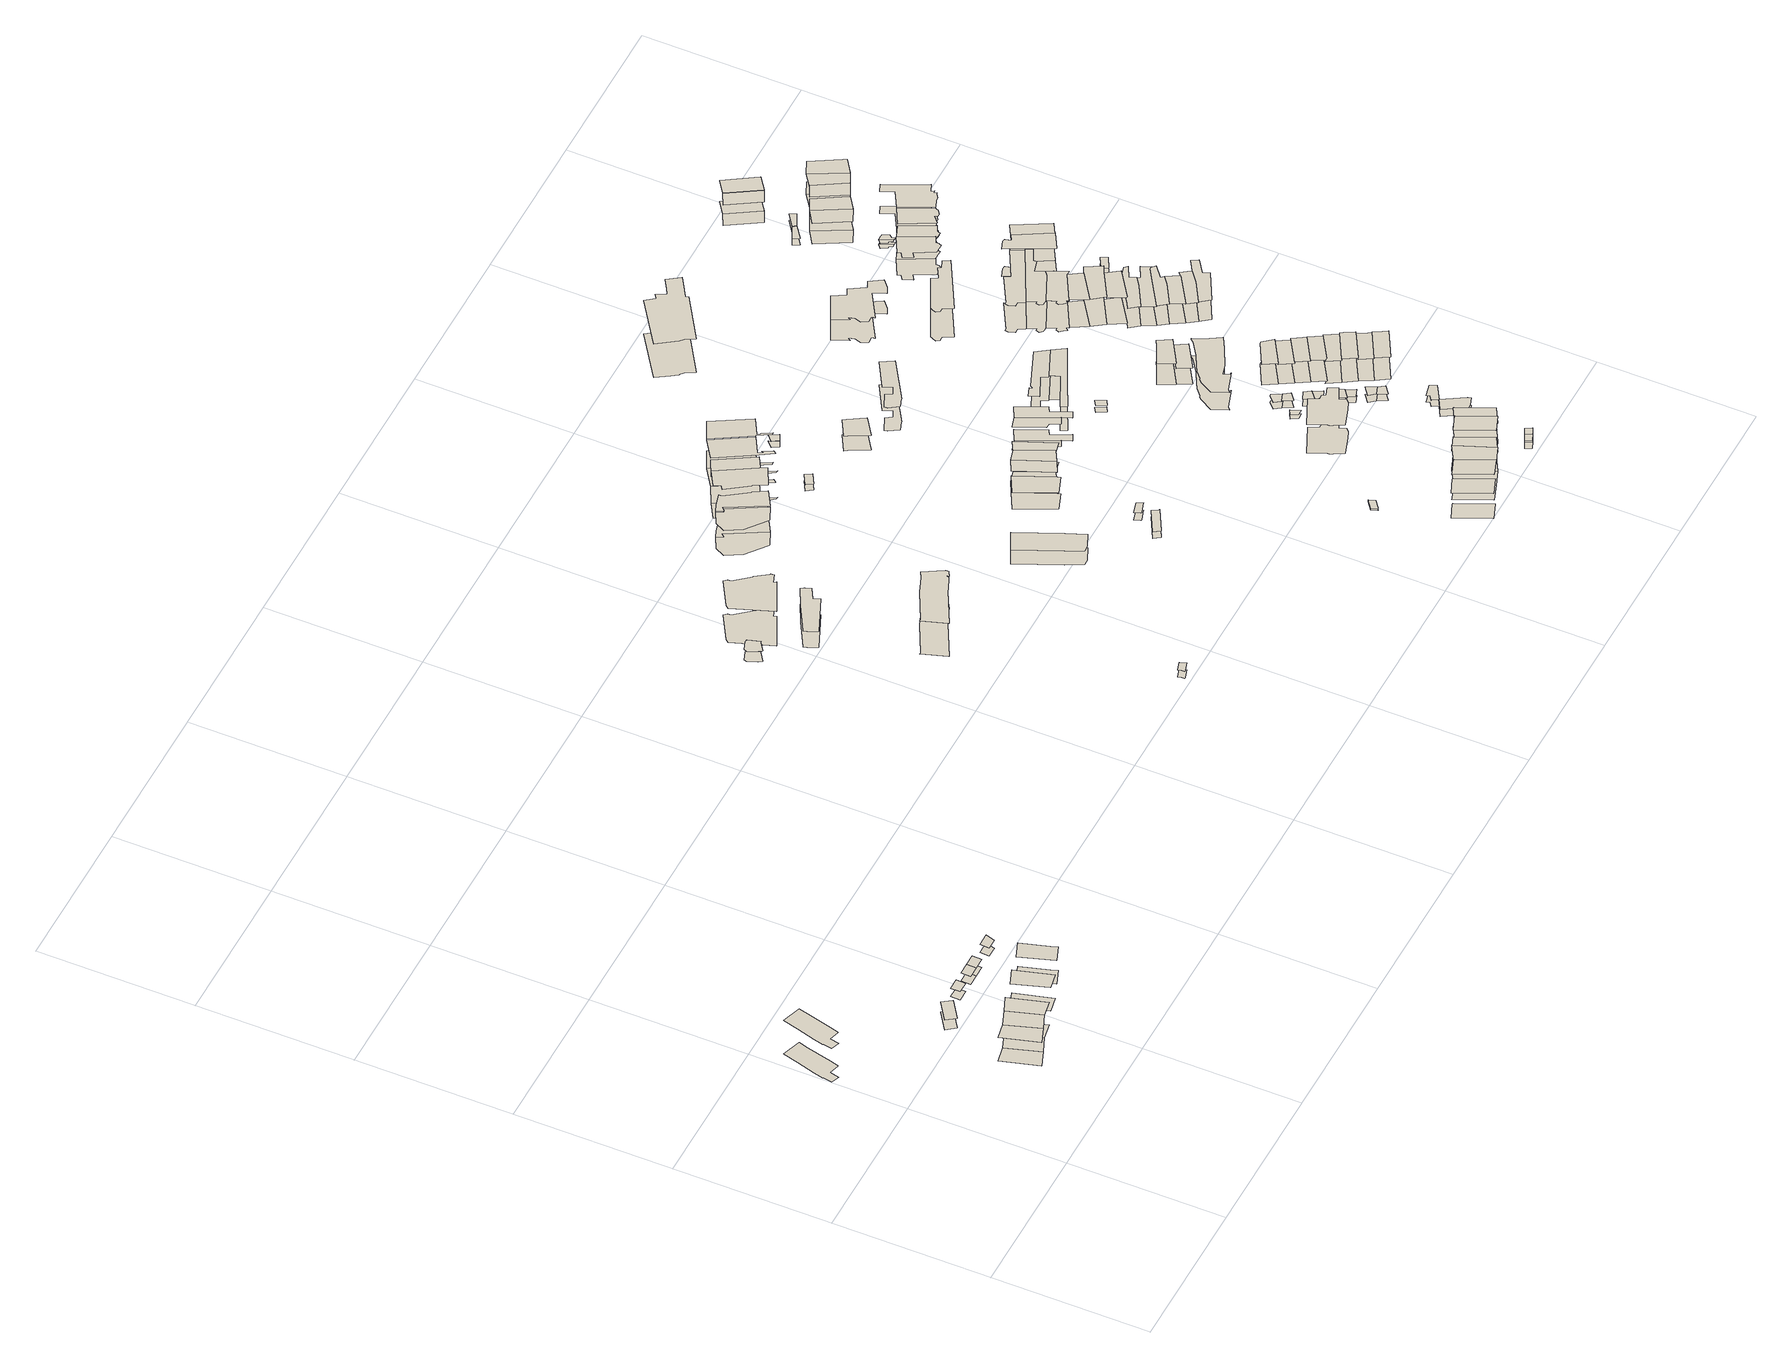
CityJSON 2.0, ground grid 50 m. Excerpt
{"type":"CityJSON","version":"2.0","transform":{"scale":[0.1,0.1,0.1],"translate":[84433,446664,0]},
"CityObjects":{
"building1":{"type":"Building","attributes":{"yearOfConstruction":"1914-01-01Z","measuredHeight":13.73,"storeysAboveGround":4},"geometry":[{"type":"MultiSurface","lod":"1.2","boundaries":[[[0,1,2,3,4,5,6,7,8,9,10,11]],[[12,13,14,15,16,17,18,19,20,21,22,23]]]}]},
"building2":{"type":"Building","attributes":{"yearOfConstruction":"1994-01-01Z","measuredHeight":9.52,"storeysAboveGround":3},"geometry":[{"type":"MultiSurface","lod":"1.2","boundaries":[[[24,25,26,27]],[[28,29,30,31]]]}]},
"building3":{"type":"Building","attributes":{"yearOfConstruction":"1994-01-01Z","measuredHeight":9.53,"storeysAboveGround":3},"geometry":[{"type":"MultiSurface","lod":"1.2","boundaries":[[[25,32,33,26]],[[29,34,35,30]]]}]},
"building4":{"type":"Building","attributes":{"yearOfConstruction":"1994-01-01Z","measuredHeight":9.26,"storeysAboveGround":3},"geometry":[{"type":"MultiSurface","lod":"1.2","boundaries":[[[32,36,37,33]],[[38,39,40,41]]]}]},
"building5":{"type":"Building","attributes":{"yearOfConstruction":"1990-01-01Z","measuredHeight":4.03,"storeysAboveGround":1},"geometry":[{"type":"MultiSurface","lod":"1.2","boundaries":[[[42,43,44,45]],[[46,47,48,49]]]}]},
"building6":{"type":"Building","attributes":{"yearOfConstruction":"1994-01-01Z","measuredHeight":9.54,"storeysAboveGround":3},"geometry":[{"type":"MultiSurface","lod":"1.2","boundaries":[[[50,51,52,53]],[[54,55,56,57]]]}]},
"building7":{"type":"Building","attributes":{"yearOfConstruction":"1994-01-01Z","measuredHeight":3.27,"storeysAboveGround":1},"geometry":[{"type":"MultiSurface","lod":"1.2","boundaries":[[[58,59,60,61]],[[62,63,64,65]]]}]},
"building8":{"type":"Building","attributes":{"yearOfConstruction":"1994-01-01Z","measuredHeight":3.31,"storeysAboveGround":1},"geometry":[{"type":"MultiSurface","lod":"1.2","boundaries":[[[66,67,68,69]],[[70,71,72,73]]]}]},
"building9":{"type":"Building","attributes":{"yearOfConstruction":"1994-01-01Z","measuredHeight":3.31,"storeysAboveGround":1},"geometry":[{"type":"MultiSurface","lod":"1.2","boundaries":[[[74,75,67,66]],[[76,77,71,70]]]}]},
"building10":{"type":"Building","attributes":{"yearOfConstruction":"1994-01-01Z","measuredHeight":9.61,"storeysAboveGround":3},"geometry":[{"type":"MultiSurface","lod":"1.2","boundaries":[[[78,79,80,81,82]],[[83,84,85,86,87]]]}]},
"building11":{"type":"Building","attributes":{"yearOfConstruction":"1994-01-01Z","measuredHeight":3.3,"storeysAboveGround":1},"geometry":[{"type":"MultiSurface","lod":"1.2","boundaries":[[[88,89,90,91,92,93]],[[94,95,96,97,98,99]]]}]},
"building12":{"type":"Building","attributes":{"yearOfConstruction":"1975-01-01Z","measuredHeight":4.25,"storeysAboveGround":1},"geometry":[{"type":"MultiSurface","lod":"1.2","boundaries":[[[100,101,102,103,104,105,106,107]],[[108,109,110,111,112,113,114,115]]]}]},
"building13":{"type":"Building","attributes":{"yearOfConstruction":"1850-01-01Z","measuredHeight":13.92,"storeysAboveGround":4},"geometry":[{"type":"MultiSurface","lod":"1.2","boundaries":[[[116,117,118,119,120,121,122,123,124,125,126,127,128,129]],[[130,131,132,133,134,135,136,137,138,139,140,141,142,143]]]}]},
"building14":{"type":"Building","attributes":{"yearOfConstruction":"1981-01-01Z","measuredHeight":2.9,"storeysAboveGround":0},"geometry":[{"type":"MultiSurface","lod":"1.2","boundaries":[[[144,145,146,147,148,149,150]],[[151,152,153,154,155,156,157]]]}]},
"building15":{"type":"Building","attributes":{"yearOfConstruction":"1905-01-01Z","measuredHeight":6.58,"storeysAboveGround":2},"geometry":[{"type":"MultiSurface","lod":"1.2","boundaries":[[[158,159,160,161,162,163,164,165,166,167,168]],[[169,170,171,172,173,174,175,176,177,178,179]]]}]},
"building16":{"type":"Building","attributes":{"yearOfConstruction":"1899-01-01Z","measuredHeight":13.48,"storeysAboveGround":4},"geometry":[{"type":"MultiSurface","lod":"1.2","boundaries":[[[180,181,182,183,184,185,186,187,188,189,190,191,192,193]],[[194,195,196,197,198,199,200,201,202,203,204,205,206,207]]]}]},
"building17":{"type":"Building","attributes":{"yearOfConstruction":"1900-01-01Z","measuredHeight":10.21,"storeysAboveGround":3},"geometry":[{"type":"MultiSurface","lod":"1.2","boundaries":[[[208,209,210,211,212,213,214,215,216]],[[217,218,219,220,221,222,223,224,225]]]}]},
"building18":{"type":"Building","attributes":{"yearOfConstruction":"1900-01-01Z","measuredHeight":10.74,"storeysAboveGround":3},"geometry":[{"type":"MultiSurface","lod":"1.2","boundaries":[[[226,227,216,215,214,213,228,229,230,231]],[[232,233,234,235,236,237,238,239,240,241]]]}]},
"building19":{"type":"Building","attributes":{"yearOfConstruction":"1922-01-01Z","measuredHeight":5.55,"storeysAboveGround":1},"geometry":[{"type":"MultiSurface","lod":"1.2","boundaries":[[[242,243,244,245,246,247,248]],[[249,250,251,252,253,254,255]]]}]},
"building20":{"type":"Building","attributes":{"yearOfConstruction":"1904-01-01Z","measuredHeight":13.21,"storeysAboveGround":4},"geometry":[{"type":"MultiSurface","lod":"1.2","boundaries":[[[256,257,231,230,229,228,258,259,260,261]],[[262,263,264,265,266,267,268,269,270,271]]]}]},
"building21":{"type":"Building","attributes":{"yearOfConstruction":"1904-01-01Z","measuredHeight":10.88,"storeysAboveGround":3},"geometry":[{"type":"MultiSurface","lod":"1.2","boundaries":[[[260,259,258,272,273,274,275,276,277,278,279,261]],[[280,281,282,283,284,285,286,287,288,289,290,291]]]}]},
"building22":{"type":"Building","attributes":{"yearOfConstruction":"1981-01-01Z","measuredHeight":2.74,"storeysAboveGround":0},"geometry":[{"type":"MultiSurface","lod":"1.2","boundaries":[[[292,293,294,295,296]],[[297,298,299,300,301]]]}]},
"building23":{"type":"Building","attributes":{"yearOfConstruction":"1904-01-01Z","measuredHeight":11.66,"storeysAboveGround":3},"geometry":[{"type":"MultiSurface","lod":"1.2","boundaries":[[[302,303,279,278,304,305,306,307,308,309]],[[310,311,312,313,314,315,316,317,318,319]]]}]},
"building24":{"type":"Building","attributes":{"yearOfConstruction":"1993-01-01Z","measuredHeight":2.49,"storeysAboveGround":0},"geometry":[{"type":"MultiSurface","lod":"1.2","boundaries":[[[320,321,322,323,324]],[[325,326,327,328,329]]]}]},
"building25":{"type":"Building","attributes":{"yearOfConstruction":"2006-01-01Z","measuredHeight":2.96,"storeysAboveGround":0},"geometry":[{"type":"MultiSurface","lod":"1.2","boundaries":[[[330,331,332,333,334,335,336,337]],[[338,339,340,341,342,343,344,345]]]}]},
"building26":{"type":"Building","attributes":{"yearOfConstruction":"1922-01-01Z","measuredHeight":6.73,"storeysAboveGround":2},"geometry":[{"type":"MultiSurface","lod":"1.2","boundaries":[[[346,347,348,349,350,351,352]],[[353,354,355,356,357,358,359]]]}]},
"building27":{"type":"Building","attributes":{"yearOfConstruction":"1904-01-01Z","measuredHeight":12.1,"storeysAboveGround":4},"geometry":[{"type":"MultiSurface","lod":"1.2","boundaries":[[[360,361,362,303,302,363,364,365,366,367,368]],[[369,370,371,372,373,374,375,376,377,378,379]]]}]},
"building28":{"type":"Building","attributes":{"yearOfConstruction":"1906-01-01Z","measuredHeight":8.7,"storeysAboveGround":2},"geometry":[{"type":"MultiSurface","lod":"1.2","boundaries":[[[349,380,381,350]],[[382,383,384,385]]]}]},
"building29":{"type":"Building","attributes":{"yearOfConstruction":"1906-01-01Z","measuredHeight":8.68,"storeysAboveGround":2},"geometry":[{"type":"MultiSurface","lod":"1.2","boundaries":[[[380,386,387,381]],[[383,388,389,384]]]}]},
"building30":{"type":"Building","attributes":{"yearOfConstruction":"1999-01-01Z","measuredHeight":2.57,"storeysAboveGround":0},"geometry":[{"type":"MultiSurface","lod":"1.2","boundaries":[[[390,391,392,393,394]],[[395,396,397,398,399]]]}]},
"building31":{"type":"Building","attributes":{"yearOfConstruction":"1981-01-01Z","measuredHeight":0.694,"storeysAboveGround":0},"geometry":[{"type":"MultiSurface","lod":"1.2","boundaries":[[[400,401,402,403]],[[404,405,406,407]]]}]},
"building32":{"type":"Building","attributes":{"yearOfConstruction":"1906-01-01Z","measuredHeight":7.94,"storeysAboveGround":2},"geometry":[{"type":"MultiSurface","lod":"1.2","boundaries":[[[386,408,409,387]],[[410,411,412,413]]]}]},
"building33":{"type":"Building","attributes":{"yearOfConstruction":"2000-01-01Z","measuredHeight":10.31,"storeysAboveGround":3},"geometry":[{"type":"MultiSurface","lod":"1.2","boundaries":[[[414,415,416,417,418,419,420]],[[421,422,423,424,425,426,427]]]}]},
"building34":{"type":"Building","attributes":{"yearOfConstruction":"1926-01-01Z","measuredHeight":5.97,"storeysAboveGround":1},"geometry":[{"type":"MultiSurface","lod":"1.2","boundaries":[[[428,429,430,431,432,433,434,435]],[[436,437,438,439,440,441,442,443]]]}]},
"building35":{"type":"Building","attributes":{"yearOfConstruction":"1906-01-01Z","measuredHeight":9.32,"storeysAboveGround":3},"geometry":[{"type":"MultiSurface","lod":"1.2","boundaries":[[[444,445,446,447,448,449,450]],[[451,452,453,454,455,456,457]]]}]},
"building36":{"type":"Building","attributes":{"yearOfConstruction":"2000-01-01Z","measuredHeight":10.39,"storeysAboveGround":3},"geometry":[{"type":"MultiSurface","lod":"1.2","boundaries":[[[458,459,460,461,462,463]],[[464,465,466,467,468,469]]]}]},
"building37":{"type":"Building","attributes":{"yearOfConstruction":"1906-01-01Z","measuredHeight":9.29,"storeysAboveGround":3},"geometry":[{"type":"MultiSurface","lod":"1.2","boundaries":[[[448,447,470,471,472,473,474,475,476,449]],[[455,454,477,478,479,480,481,482,483,456]]]}]},
"building38":{"type":"Building","attributes":{"yearOfConstruction":"2000-01-01Z","measuredHeight":9.85,"storeysAboveGround":3},"geometry":[{"type":"MultiSurface","lod":"1.2","boundaries":[[[459,484,485,460]],[[486,487,488,489]]]}]},
"building39":{"type":"Building","attributes":{"yearOfConstruction":"1871-01-01Z","measuredHeight":9.48,"storeysAboveGround":3},"geometry":[{"type":"MultiSurface","lod":"1.2","boundaries":[[[490,491,492,493,494,495,496,497,498,499,500]],[[501,502,503,504,505,506,507,508,509,510,511]]]}]},
"building40":{"type":"Building","attributes":{"yearOfConstruction":"2000-01-01Z","measuredHeight":7.57,"storeysAboveGround":2},"geometry":[{"type":"MultiSurface","lod":"1.2","boundaries":[[[484,512,513,485]],[[514,515,516,517]]]}]},
"building41":{"type":"Building","attributes":{"yearOfConstruction":"1981-01-01Z","measuredHeight":11.7,"storeysAboveGround":3},"geometry":[{"type":"MultiSurface","lod":"1.2","boundaries":[[[518,519,520,521,522,523,524,525,526,527,528,529,530,531,532,533,534]],[[535,536,537,538,539,540,541,542,543,544,545,546,547,548,549,550,551]]]}]},
"building42":{"type":"Building","attributes":{"yearOfConstruction":"1981-01-01Z","measuredHeight":2.82,"storeysAboveGround":0},"geometry":[{"type":"MultiSurface","lod":"1.2","boundaries":[[[552,553,554,555]],[[556,557,558,559]]]}]},
"building43":{"type":"Building","attributes":{"yearOfConstruction":"2000-01-01Z","measuredHeight":10.36,"storeysAboveGround":3},"geometry":[{"type":"MultiSurface","lod":"1.2","boundaries":[[[512,560,561,513]],[[562,563,564,565]]]}]},
"building44":{"type":"Building","attributes":{"yearOfConstruction":"1908-01-01Z","measuredHeight":9.7,"storeysAboveGround":3},"geometry":[{"type":"MultiSurface","lod":"1.2","boundaries":[[[566,567,568,569,570,571,572]],[[573,574,575,576,577,578,579]]]}]},
"building45":{"type":"Building","attributes":{"yearOfConstruction":"1908-01-01Z","measuredHeight":9.68,"storeysAboveGround":3},"geometry":[{"type":"MultiSurface","lod":"1.2","boundaries":[[[580,581,582,566,583,584,585,586,587,588,589,588]],[[590,591,592,573,593,594,595,596,597,598,599,598]]]}]},
"building46":{"type":"Building","attributes":{"yearOfConstruction":"2000-01-01Z","measuredHeight":3.19,"storeysAboveGround":1},"geometry":[{"type":"MultiSurface","lod":"1.2","boundaries":[[[600,601,602,603]],[[604,605,606,607]]]}]},
"building47":{"type":"Building","attributes":{"yearOfConstruction":"1981-01-01Z","measuredHeight":1.57,"storeysAboveGround":0},"geometry":[{"type":"MultiSurface","lod":"1.2","boundaries":[[[608,609,610,611]],[[612,613,614,615]]]}]},
"building48":{"type":"Building","attributes":{"yearOfConstruction":"1870-01-01Z","measuredHeight":13.77,"storeysAboveGround":4},"geometry":[{"type":"MultiSurface","lod":"1.2","boundaries":[[[616,617,618,619,620,621,622,623,624,625,626,627,628,629,630,631]],[[632,633,634,635,636,637,638,639,640,641,642,643,644,645,646,647]]]}]},
"building49":{"type":"Building","attributes":{"yearOfConstruction":"2000-01-01Z","measuredHeight":7.53,"storeysAboveGround":2},"geometry":[{"type":"MultiSurface","lod":"1.2","boundaries":[[[648,649,650,651,561,560]],[[652,653,654,655,656,657]]]}]},
"building50":{"type":"Building","attributes":{"yearOfConstruction":"2000-01-01Z","measuredHeight":3.2,"storeysAboveGround":1},"geometry":[{"type":"MultiSurface","lod":"1.2","boundaries":[[[658,659,602,601]],[[660,661,606,605]]]}]},
"building51":{"type":"Building","attributes":{"yearOfConstruction":"1981-01-01Z","measuredHeight":2.88,"storeysAboveGround":0},"geometry":[{"type":"MultiSurface","lod":"1.2","boundaries":[[[662,663,664,665,666]],[[667,668,669,670,671]]]}]},
"building52":{"type":"Building","attributes":{"yearOfConstruction":"1981-01-01Z","measuredHeight":2.67,"storeysAboveGround":0},"geometry":[{"type":"MultiSurface","lod":"1.2","boundaries":[[[672,673,674,675,676]],[[677,678,679,680,681]]]}]},
"building53":{"type":"Building","attributes":{"yearOfConstruction":"1981-01-01Z","measuredHeight":2.83,"storeysAboveGround":0},"geometry":[{"type":"MultiSurface","lod":"1.2","boundaries":[[[682,683,672,676]],[[684,685,686,687]]]}]},
"building54":{"type":"Building","attributes":{"yearOfConstruction":"1981-01-01Z","measuredHeight":2.94,"storeysAboveGround":0},"geometry":[{"type":"MultiSurface","lod":"1.2","boundaries":[[[688,689,690,691]],[[692,693,694,695]]]}]},
"building55":{"type":"Building","attributes":{"yearOfConstruction":"1981-01-01Z","measuredHeight":2.72,"storeysAboveGround":0},"geometry":[{"type":"MultiSurface","lod":"1.2","boundaries":[[[691,696,697,688]],[[698,699,700,701]]]}]},
"building56":{"type":"Building","attributes":{"yearOfConstruction":"1981-01-01Z","measuredHeight":2.71,"storeysAboveGround":0},"geometry":[{"type":"MultiSurface","lod":"1.2","boundaries":[[[702,703,704,705]],[[706,707,708,709]]]}]},
"building57":{"type":"Building","attributes":{"yearOfConstruction":"1981-01-01Z","measuredHeight":2.51,"storeysAboveGround":0},"geometry":[{"type":"MultiSurface","lod":"1.2","boundaries":[[[702,710,711,712,713,703]],[[714,715,716,717,718,719]]]}]},
"building58":{"type":"Building","attributes":{"yearOfConstruction":"1999-01-01Z","measuredHeight":2.89,"storeysAboveGround":0},"geometry":[{"type":"MultiSurface","lod":"1.2","boundaries":[[[720,721,722,723,724,725]],[[726,727,728,729,730,731]]]}]},
"building59":{"type":"Building","attributes":{"yearOfConstruction":"1938-01-01Z","measuredHeight":6.97,"storeysAboveGround":2},"geometry":[{"type":"MultiSurface","lod":"1.2","boundaries":[[[732,733,734,735,736,737,738,739,740,741,742,743,744,745,746,747,748,749,750,751,752,753]],[[754,755,756,757,758,759,760,761,762,763,764,765,766,767,768,769,770,771,772,773,774,775]]]}]},
"building60":{"type":"Building","attributes":{"yearOfConstruction":"1981-01-01Z","measuredHeight":2.87,"storeysAboveGround":0},"geometry":[{"type":"MultiSurface","lod":"1.2","boundaries":[[[776,777,778,779]],[[780,781,782,783]]]}]},
"building61":{"type":"Building","attributes":{"yearOfConstruction":"1981-01-01Z","measuredHeight":8.67,"storeysAboveGround":2},"geometry":[{"type":"MultiSurface","lod":"1.2","boundaries":[[[784,785,786,787,788]],[[789,790,791,792,793]]]}]},
"building62":{"type":"Building","attributes":{"yearOfConstruction":"1981-01-01Z","measuredHeight":2.78,"storeysAboveGround":0},"geometry":[{"type":"MultiSurface","lod":"1.2","boundaries":[[[776,794,795,777]],[[796,797,798,799]]]}]},
"building63":{"type":"Building","attributes":{"yearOfConstruction":"1981-01-01Z","measuredHeight":6.51,"storeysAboveGround":2},"geometry":[{"type":"MultiSurface","lod":"1.2","boundaries":[[[788,800,801,784]],[[802,803,804,805]]]}]},
"building64":{"type":"Building","attributes":{"yearOfConstruction":"1924-01-01Z","measuredHeight":2.64,"storeysAboveGround":0},"geometry":[{"type":"MultiSurface","lod":"1.2","boundaries":[[[806,807,808,809,810,725,811,812,813]],[[814,815,816,817,818,819,820,821,822]]]}]},
"building65":{"type":"Building","attributes":{"yearOfConstruction":"1981-01-01Z","measuredHeight":8.36,"storeysAboveGround":2},"geometry":[{"type":"MultiSurface","lod":"1.2","boundaries":[[[823,824,825,826,827,828]],[[829,830,831,832,833,834]]]}]},
"building66":{"type":"Building","attributes":{"yearOfConstruction":"1981-01-01Z","measuredHeight":7.92,"storeysAboveGround":2},"geometry":[{"type":"MultiSurface","lod":"1.2","boundaries":[[[835,824,823,836]],[[837,838,839,840]]]}]},
"building67":{"type":"Building","attributes":{"yearOfConstruction":"1981-01-01Z","measuredHeight":8.49,"storeysAboveGround":2},"geometry":[{"type":"MultiSurface","lod":"1.2","boundaries":[[[841,842,843,835,836]],[[844,845,846,847,848]]]}]},
"building68":{"type":"Building","attributes":{"yearOfConstruction":"1870-01-01Z","measuredHeight":8.36,"storeysAboveGround":2},"geometry":[{"type":"MultiSurface","lod":"1.2","boundaries":[[[849,850,851,852,853,854,855,856,857,858,859,860,861,862,863,864,865,866]],[[867,868,869,870,871,872,873,874,875,876,877,878,879,880,881,882,883,884]]]}]},
"building69":{"type":"Building","attributes":{"yearOfConstruction":"1981-01-01Z","measuredHeight":8.69,"storeysAboveGround":2},"geometry":[{"type":"MultiSurface","lod":"1.2","boundaries":[[[885,886,842,841,887]],[[888,889,890,891,892]]]}]},
"building70":{"type":"Building","attributes":{"yearOfConstruction":"1981-01-01Z","measuredHeight":9.05,"storeysAboveGround":3},"geometry":[{"type":"MultiSurface","lod":"1.2","boundaries":[[[893,894,886,885,887,895]],[[896,897,898,899,900,901]]]}]},
"building71":{"type":"Building","attributes":{"yearOfConstruction":"1981-01-01Z","measuredHeight":9.52,"storeysAboveGround":3},"geometry":[{"type":"MultiSurface","lod":"1.2","boundaries":[[[902,903,904,894,893]],[[905,906,907,908,909]]]}]},
"building72":{"type":"Building","attributes":{"yearOfConstruction":"1981-01-01Z","measuredHeight":8.77,"storeysAboveGround":2},"geometry":[{"type":"MultiSurface","lod":"1.2","boundaries":[[[910,911,903,902,912]],[[913,914,915,916,917]]]}]},
"building73":{"type":"Building","attributes":{"yearOfConstruction":"1981-01-01Z","measuredHeight":8.97,"storeysAboveGround":2},"geometry":[{"type":"MultiSurface","lod":"1.2","boundaries":[[[912,918,919,920,910]],[[921,922,923,924,925]]]}]},
"building74":{"type":"Building","attributes":{"yearOfConstruction":"1915-01-01Z","measuredHeight":11.67,"storeysAboveGround":3},"geometry":[{"type":"MultiSurface","lod":"1.2","boundaries":[[[926,927,928,929,930,931,932,933,934,935,936,937,938,939,940]],[[941,942,943,944,945,946,947,948,949,950,951,952,953,954,955]]]}]},
"building75":{"type":"Building","attributes":{"yearOfConstruction":"1915-01-01Z","measuredHeight":11.06,"storeysAboveGround":3},"geometry":[{"type":"MultiSurface","lod":"1.2","boundaries":[[[956,957,958,959,960,961,962,963,964,965,966,967,968]],[[969,970,971,972,973,974,975,976,977,978,979,980,981]]]}]},
"building76":{"type":"Building","attributes":{"yearOfConstruction":"2007-01-01Z","measuredHeight":11.17,"storeysAboveGround":3},"geometry":[{"type":"MultiSurface","lod":"1.2","boundaries":[[[982,983,960,959,984,985]],[[986,987,988,989,990,991]]]}]},
"building77":{"type":"Building","attributes":{"yearOfConstruction":"1912-01-01Z","measuredHeight":10.8,"storeysAboveGround":3},"geometry":[{"type":"MultiSurface","lod":"1.2","boundaries":[[[992,993,994,995,996,997,998,999,1000,1001,1002,1003,1004,1005]],[[1006,1007,1008,1009,1010,1011,1012,1013,1014,1015,1016,1017,1018,1019]]]}]},
"building78":{"type":"Building","attributes":{"yearOfConstruction":"1915-01-01Z","measuredHeight":11.11,"storeysAboveGround":3},"geometry":[{"type":"MultiSurface","lod":"1.2","boundaries":[[[1020,1021,1022,1005,1004,1023,1024,1025,1026,1027,1028,1029,965,964,963,1030]],[[1031,1032,1033,1034,1035,1036,1037,1038,1039,1040,1041,1042,978,977,976,1043]]]}]},
"building79":{"type":"Building","attributes":{"yearOfConstruction":"2007-01-01Z","measuredHeight":11.19,"storeysAboveGround":3},"geometry":[{"type":"MultiSurface","lod":"1.2","boundaries":[[[1044,1045,1046,1047,983,982]],[[1048,1049,1050,1051,987,986]]]}]},
"building80":{"type":"Building","attributes":{"yearOfConstruction":"2007-01-01Z","measuredHeight":10.74,"storeysAboveGround":3},"geometry":[{"type":"MultiSurface","lod":"1.2","boundaries":[[[1052,1053,1054,1055,1045,1044]],[[1056,1057,1058,1059,1060,1061]]]}]},
"building81":{"type":"Building","attributes":{"yearOfConstruction":"1892-01-01Z","measuredHeight":7.98,"storeysAboveGround":2},"geometry":[{"type":"MultiSurface","lod":"1.2","boundaries":[[[1062,1063,1055,1054,1064,1065,1066,1067,1068]],[[1069,1070,1071,1072,1073,1074,1075,1076,1077]]]}]},
"building82":{"type":"Building","attributes":{"yearOfConstruction":"1892-01-01Z","measuredHeight":7.83,"storeysAboveGround":2},"geometry":[{"type":"MultiSurface","lod":"1.2","boundaries":[[[1078,1079,1080,1081,1082,1083,1084,1067,1066,1065]],[[1085,1086,1087,1088,1089,1090,1091,1092,1093,1094]]]}]},
"building83":{"type":"Building","attributes":{"yearOfConstruction":"1892-01-01Z","measuredHeight":8.01,"storeysAboveGround":2},"geometry":[{"type":"MultiSurface","lod":"1.2","boundaries":[[[1095,1096,1097,1098,1099,1100]],[[1101,1102,1103,1104,1105,1106]]]}]},
"building84":{"type":"Building","attributes":{"yearOfConstruction":"1892-01-01Z","measuredHeight":8,"storeysAboveGround":2},"geometry":[{"type":"MultiSurface","lod":"1.2","boundaries":[[[1100,1099,1098,1107,1108,1081,1080,1079,1078]],[[1106,1105,1104,1109,1110,1111,1112,1113,1114]]]}]},
"building85":{"type":"Building","attributes":{"yearOfConstruction":"1892-01-01Z","measuredHeight":7.67,"storeysAboveGround":2},"geometry":[{"type":"MultiSurface","lod":"1.2","boundaries":[[[1115,1096,1095,1116,1117,1118]],[[1119,1120,1121,1122,1123,1124]]]}]},
"building86":{"type":"Building","attributes":{"yearOfConstruction":"1892-01-01Z","measuredHeight":7.9,"storeysAboveGround":2},"geometry":[{"type":"MultiSurface","lod":"1.2","boundaries":[[[1125,1126,1127,1128,1129,1118,1130,1117,1116]],[[1131,1132,1133,1134,1135,1136,1137,1138,1139]]]}]},
"building87":{"type":"Building","attributes":{"yearOfConstruction":"1913-01-01Z","measuredHeight":9.11,"storeysAboveGround":3},"geometry":[{"type":"MultiSurface","lod":"1.2","boundaries":[[[1140,1141,1142,1143,1144,1145,1146,1147,1148,1149,1150,1151,1152,1153]],[[1154,1155,1156,1157,1158,1159,1160,1161,1162,1163,1164,1165,1166,1167]]]}]},
"building88":{"type":"Building","attributes":{"yearOfConstruction":"1916-01-01Z","measuredHeight":11.18,"storeysAboveGround":3},"geometry":[{"type":"MultiSurface","lod":"1.2","boundaries":[[[1168,1169,1170,1171,1172,1173,1174]],[[1175,1176,1177,1178,1179,1180,1181]]]}]},
"building89":{"type":"Building","attributes":{"yearOfConstruction":"1978-01-01Z","measuredHeight":2.61,"storeysAboveGround":0},"geometry":[{"type":"MultiSurface","lod":"1.2","boundaries":[[[1182,1183,1184,1185]],[[1186,1187,1188,1189]]]}]},
"building90":{"type":"Building","attributes":{"yearOfConstruction":"1913-01-01Z","measuredHeight":7.55,"storeysAboveGround":2},"geometry":[{"type":"MultiSurface","lod":"1.2","boundaries":[[[1149,1190,1191,1192,1193,1194,1195,1196,1197,1150]],[[1198,1199,1200,1201,1202,1203,1204,1205,1206,1207]]]}]},
"building91":{"type":"Building","attributes":{"yearOfConstruction":"1918-01-01Z","measuredHeight":1.99,"storeysAboveGround":0},"geometry":[{"type":"MultiSurface","lod":"1.2","boundaries":[[[1208,1209,1210,1211,1212,1213,1214]],[[1215,1216,1217,1218,1219,1220,1221]]]}]},
"building92":{"type":"Building","attributes":{"yearOfConstruction":"2006-01-01Z","measuredHeight":2.47,"storeysAboveGround":0},"geometry":[{"type":"MultiSurface","lod":"1.2","boundaries":[[[1222,1223,1224,1225,1226]],[[1227,1228,1229,1230,1231]]]}]},
"building93":{"type":"Building","attributes":{"yearOfConstruction":"1918-01-01Z","measuredHeight":1.89,"storeysAboveGround":0},"geometry":[{"type":"MultiSurface","lod":"1.2","boundaries":[[[1232,1233,1234,1235,1236,1237,1208,1214]],[[1238,1239,1240,1241,1242,1243,1244,1245]]]}]},
"building94":{"type":"Building","attributes":{"yearOfConstruction":"1978-01-01Z","measuredHeight":8.37,"storeysAboveGround":2},"geometry":[{"type":"MultiSurface","lod":"1.2","boundaries":[[[1246,1247,1248,1249]],[[1250,1251,1252,1253]]]}]},
"building95":{"type":"Building","attributes":{"yearOfConstruction":"1914-01-01Z","measuredHeight":8.87,"storeysAboveGround":2},"geometry":[{"type":"MultiSurface","lod":"1.2","boundaries":[[[1173,1254,1255,1174]],[[1256,1257,1258,1259]]]}]},
"building96":{"type":"Building","attributes":{"yearOfConstruction":"1978-01-01Z","measuredHeight":2.65,"storeysAboveGround":0},"geometry":[{"type":"MultiSurface","lod":"1.2","boundaries":[[[1183,1260,1261,1184]],[[1262,1263,1264,1265]]]}]},
"building97":{"type":"Building","attributes":{"yearOfConstruction":"1978-01-01Z","measuredHeight":8.38,"storeysAboveGround":2},"geometry":[{"type":"MultiSurface","lod":"1.2","boundaries":[[[1266,1267,1268,1269]],[[1270,1271,1272,1273]]]}]},
"building98":{"type":"Building","attributes":{"yearOfConstruction":"1913-01-01Z","measuredHeight":8.51,"storeysAboveGround":2},"geometry":[{"type":"MultiSurface","lod":"1.2","boundaries":[[[1196,1274,1275,1276,1277,1278,1279,1280,1281,1197]],[[1282,1283,1284,1285,1286,1287,1288,1289,1290,1291]]]}]},
"building99":{"type":"Building","attributes":{"yearOfConstruction":"1978-01-01Z","measuredHeight":8.32,"storeysAboveGround":2},"geometry":[{"type":"MultiSurface","lod":"1.2","boundaries":[[[1247,1292,1293,1248]],[[1294,1295,1296,1297]]]}]},
"building100":{"type":"Building","attributes":{"yearOfConstruction":"1978-01-01Z","measuredHeight":8.63,"storeysAboveGround":2},"geometry":[{"type":"MultiSurface","lod":"1.2","boundaries":[[[1267,1298,1299,1268]],[[1300,1301,1302,1303]]]}]},
"building101":{"type":"Building","attributes":{"yearOfConstruction":"1978-01-01Z","measuredHeight":8.97,"storeysAboveGround":2},"geometry":[{"type":"MultiSurface","lod":"1.2","boundaries":[[[1292,1304,1305,1293]],[[1306,1307,1308,1309]]]}]},
"building102":{"type":"Building","attributes":{"yearOfConstruction":"1913-01-01Z","measuredHeight":8.85,"storeysAboveGround":2},"geometry":[{"type":"MultiSurface","lod":"1.2","boundaries":[[[1281,1280,1310,1311,1312,1313,1314,1315,1316,1317,1318,1319,1320,1321,1322]],[[1323,1324,1325,1326,1327,1328,1329,1330,1331,1332,1333,1334,1335,1336,1337]]]}]},
"building103":{"type":"Building","attributes":{"yearOfConstruction":"1978-01-01Z","measuredHeight":8.33,"storeysAboveGround":2},"geometry":[{"type":"MultiSurface","lod":"1.2","boundaries":[[[1304,1338,1339,1305]],[[1340,1341,1342,1343]]]}]},
"building104":{"type":"Building","attributes":{"yearOfConstruction":"1978-01-01Z","measuredHeight":8.36,"storeysAboveGround":2},"geometry":[{"type":"MultiSurface","lod":"1.2","boundaries":[[[1344,1345,1346,1339,1338]],[[1347,1348,1349,1350,1351]]]}]}
},
"vertices":[
[4,740,0],[30,730,0],[36,760,0],[69,750,0],[77,780,0],[97,860,0],[106,890,0],[45,910,0],[33,860,0],[16,800,0],[8,770,0],[9,770,0],[4,740,137],[30,730,137],[36,760,137],[69,750,137],[77,780,137],[97,860,137],[106,890,137],[45,910,137],[33,860,137],[16,800,137],[8,770,137],[9,770,137],
[317,230,0],[369,250,0],[333,360,0],[282,350,0],[317,230,95],[369,250,95],[333,360,95],[282,350,95],
[420,270,0],[385,380,0],[420,270,95],[385,380,95],
[472,280,0],[436,400,0],[420,270,93],[472,280,93],[436,400,93],[385,380,93],
[349,510,0],[408,550,0],[387,580,0],[328,540,0],[349,510,40],[408,550,40],[387,580,40],[328,540,40],
[524,300,0],[575,310,0],[540,430,0],[488,410,0],[524,300,95],[575,310,95],[540,430,95],[488,410,95],
[490,550,0],[490,580,0],[454,580,0],[454,550,0],[490,550,33],[490,580,33],[454,580,33],[454,550,33],
[558,550,0],[559,580,0],[522,580,0],[521,550,0],[558,550,33],[559,580,33],[522,580,33],[521,550,33],
[595,550,0],[595,580,0],[595,550,33],[595,580,33],
[627,330,0],[678,350,0],[670,370,0],[643,460,0],[591,440,0],[627,330,96],[678,350,96],[670,370,96],[643,460,96],[591,440,96],
[678,550,0],[677,550,0],[679,550,0],[687,580,0],[647,580,0],[646,550,0],[678,550,33],[677,550,33],[679,550,33],[687,580,33],[647,580,33],[646,550,33],
[1412,1640,0],[1419,1630,0],[1448,1650,0],[1451,1650,0],[1438,1690,0],[1431,1690,0],[1402,1680,0],[1399,1670,0],[1412,1640,42],[1419,1630,42],[1448,1650,42],[1451,1650,42],[1438,1690,42],[1431,1690,42],[1402,1680,42],[1399,1670,42],
[1617,1700,0],[1588,1740,0],[1587,1740,0],[1546,1790,0],[1545,1790,0],[1545,1800,0],[1536,1810,0],[1452,1760,0],[1445,1750,0],[1492,1620,0],[1597,1670,0],[1592,1680,0],[1620,1690,0],[1619,1700,0],[1617,1700,139],[1588,1740,139],[1587,1740,139],[1546,1790,139],[1545,1790,139],[1545,1800,139],[1536,1810,139],[1452,1760,139],[1445,1750,139],[1492,1620,139],[1597,1670,139],[1592,1680,139],[1620,1690,139],[1619,1700,139],
[1872,530,0],[1873,520,0],[1875,520,0],[1876,520,0],[1905,530,0],[1898,550,0],[1869,540,0],[1872,530,29],[1873,520,29],[1875,520,29],[1876,520,29],[1905,530,29],[1898,550,29],[1869,540,29],
[1537,1510,0],[1655,1560,0],[1645,1580,0],[1681,1600,0],[1673,1620,0],[1674,1620,0],[1672,1620,0],[1667,1630,0],[1607,1600,0],[1519,1550,0],[1522,1540,0],[1537,1510,66],[1655,1560,66],[1645,1580,66],[1681,1600,66],[1673,1620,66],[1674,1620,66],[1672,1620,66],[1667,1630,66],[1607,1600,66],[1519,1550,66],[1522,1540,66],
[1663,1160,0],[1780,1220,0],[1781,1220,0],[1827,1240,0],[1831,1250,0],[1831,1240,0],[1849,1250,0],[1848,1260,0],[1812,1320,0],[1792,1310,0],[1740,1290,0],[1641,1240,0],[1638,1240,0],[1637,1240,0],[1663,1160,135],[1780,1220,135],[1781,1220,135],[1827,1240,135],[1831,1250,135],[1831,1240,135],[1849,1250,135],[1848,1260,135],[1812,1320,135],[1792,1310,135],[1740,1290,135],[1641,1240,135],[1638,1240,135],[1637,1240,135],
[1765,1940,0],[1749,1910,0],[1776,1860,0],[1840,1810,0],[1842,1810,0],[1889,1830,0],[1824,1950,0],[1815,1940,0],[1803,1960,0],[1765,1940,102],[1749,1910,102],[1776,1860,102],[1840,1810,102],[1842,1810,102],[1889,1830,102],[1824,1950,102],[1815,1940,102],[1803,1960,102],
[1864,1980,0],[1827,1970,0],[1940,1860,0],[1917,1900,0],[1915,1900,0],[1866,1970,0],[1864,1980,107],[1827,1970,107],[1803,1960,107],[1815,1940,107],[1824,1950,107],[1889,1830,107],[1940,1860,107],[1917,1900,107],[1915,1900,107],[1866,1970,107],
[2132,1190,0],[2069,1160,0],[2131,1020,0],[2156,970,0],[2175,970,0],[2219,990,0],[2193,1050,0],[2132,1190,56],[2069,1160,56],[2131,1020,56],[2156,970,56],[2175,970,56],[2219,990,56],[2193,1050,56],
[1870,2000,0],[1880,1980,0],[1998,1890,0],[1990,1910,0],[1989,1910,0],[1919,2030,0],[1870,2000,132],[1880,1980,132],[1866,1970,132],[1915,1900,132],[1917,1900,132],[1940,1860,132],[1998,1890,132],[1990,1910,132],[1989,1910,132],[1919,2030,132],
[1999,1890,0],[2014,1870,0],[2021,1870,0],[2004,1900,0],[2002,1900,0],[1995,1910,0],[2048,1940,0],[1978,2060,0],[1989,1910,109],[1990,1910,109],[1998,1890,109],[1999,1890,109],[2014,1870,109],[2021,1870,109],[2004,1900,109],[2002,1900,109],[1995,1910,109],[2048,1940,109],[1978,2060,109],[1919,2030,109],
[2346,820,0],[2420,860,0],[2418,860,0],[2407,880,0],[2332,840,0],[2346,820,27],[2420,860,27],[2418,860,27],[2407,880,27],[2332,840,27],
[2108,1980,0],[2038,2100,0],[2049,1940,0],[2073,1900,0],[2080,1910,0],[2063,1940,0],[2062,1930,0],[2055,1950,0],[2108,1980,117],[2038,2100,117],[1978,2060,117],[2048,1940,117],[2049,1940,117],[2073,1900,117],[2080,1910,117],[2063,1940,117],[2062,1930,117],[2055,1950,117],
[2079,1810,0],[2091,1790,0],[2126,1810,0],[2113,1830,0],[2078,1810,0],[2079,1810,25],[2091,1790,25],[2126,1810,25],[2113,1830,25],[2078,1810,25],
[2383,900,0],[2385,900,0],[2386,900,0],[2419,910,0],[2421,910,0],[2413,930,0],[2412,930,0],[2375,920,0],[2383,900,30],[2385,900,30],[2386,900,30],[2419,910,30],[2421,910,30],[2413,930,30],[2412,930,30],[2375,920,30],
[2322,1130,0],[2379,1150,0],[2375,1160,0],[2376,1160,0],[2324,1280,0],[2323,1280,0],[2266,1250,0],[2322,1130,67],[2379,1150,67],[2375,1160,67],[2376,1160,67],[2324,1280,67],[2323,1280,67],[2266,1250,67],
[2168,2010,0],[2100,2130,0],[2099,2130,0],[2109,1980,0],[2133,1940,0],[2141,1940,0],[2124,1970,0],[2122,1970,0],[2115,1980,0],[2168,2010,121],[2100,2130,121],[2099,2130,121],[2038,2100,121],[2108,1980,121],[2109,1980,121],[2133,1940,121],[2141,1940,121],[2124,1970,121],[2122,1970,121],[2115,1980,121],
[2413,1180,0],[2362,1300,0],[2376,1160,87],[2413,1180,87],[2362,1300,87],[2324,1280,87],
[2451,1200,0],[2399,1310,0],[2451,1200,87],[2399,1310,87],
[2204,1950,0],[2225,1960,0],[2223,1960,0],[2211,1990,0],[2191,1970,0],[2204,1950,26],[2225,1960,26],[2223,1960,26],[2211,1990,26],[2191,1970,26],
[2707,310,0],[2734,330,0],[2726,350,0],[2699,330,0],[2707,310,7],[2734,330,7],[2726,350,7],[2699,330,7],
[2489,1210,0],[2437,1330,0],[2451,1200,79],[2489,1210,79],[2437,1330,79],[2399,1310,79],
[2870,20,0],[2872,20,0],[2822,130,0],[2820,130,0],[2818,130,0],[2768,110,0],[2818,0,0],[2870,20,103],[2872,20,103],[2822,130,103],[2820,130,103],[2818,130,103],[2768,110,103],[2818,0,103],
[2268,1780,0],[2274,1770,0],[2295,1730,0],[2304,1710,0],[2362,1750,0],[2331,1800,0],[2325,1810,0],[2323,1810,0],[2268,1780,60],[2274,1770,60],[2295,1730,60],[2304,1710,60],[2362,1750,60],[2331,1800,60],[2325,1810,60],[2323,1810,60],
[2517,1260,0],[2532,1260,0],[2548,1230,0],[2570,1240,0],[2554,1270,0],[2513,1360,0],[2476,1350,0],[2517,1260,93],[2532,1260,93],[2548,1230,93],[2570,1240,93],[2554,1270,93],[2513,1360,93],[2476,1350,93],
[2886,30,0],[2940,50,0],[2890,160,0],[2839,140,0],[2838,140,0],[2835,140,0],[2886,30,104],[2940,50,104],[2890,160,104],[2839,140,104],[2838,140,104],[2835,140,104],
[2582,1210,0],[2605,1220,0],[2576,1280,0],[2593,1290,0],[2574,1330,0],[2573,1330,0],[2551,1380,0],[2582,1210,93],[2605,1220,93],[2576,1280,93],[2593,1290,93],[2574,1330,93],[2573,1330,93],[2551,1380,93],
[2992,70,0],[2942,190,0],[2940,50,98],[2992,70,98],[2942,190,98],[2890,160,98],
[2448,1710,0],[2436,1730,0],[2390,1710,0],[2392,1700,0],[2412,1670,0],[2440,1680,0],[2441,1680,0],[2568,1760,0],[2545,1800,0],[2459,1750,0],[2471,1720,0],[2448,1710,95],[2436,1730,95],[2390,1710,95],[2392,1700,95],[2412,1670,95],[2440,1680,95],[2441,1680,95],[2568,1760,95],[2545,1800,95],[2459,1750,95],[2471,1720,95],
[3044,100,0],[2994,210,0],[2992,70,76],[3044,100,76],[2994,210,76],[2942,190,76],
[2979,600,0],[2952,590,0],[2945,600,0],[2931,600,0],[2916,630,0],[2824,590,0],[2838,560,0],[2843,550,0],[2848,540,0],[2848,530,0],[2853,520,0],[2869,490,0],[2927,510,0],[2950,520,0],[2961,530,0],[2952,550,0],[2993,570,0],[2979,600,117],[2952,590,117],[2945,600,117],[2931,600,117],[2916,630,117],[2824,590,117],[2838,560,117],[2843,550,117],[2848,540,117],[2848,530,117],[2853,520,117],[2869,490,117],[2927,510,117],[2950,520,117],[2961,530,117],[2952,550,117],[2993,570,117],
[2727,1170,0],[2744,1180,0],[2729,1210,0],[2712,1200,0],[2727,1170,28],[2744,1180,28],[2729,1210,28],[2712,1200,28],
[3096,120,0],[3046,230,0],[3044,100,104],[3096,120,104],[3046,230,104],[2994,210,104],
[2794,1380,0],[2702,1340,0],[2713,1310,0],[2604,1260,0],[2614,1240,0],[2695,1280,0],[2820,1340,0],[2794,1380,97],[2702,1340,97],[2713,1310,97],[2604,1260,97],[2614,1240,97],[2695,1280,97],[2820,1340,97],
[2616,1330,0],[2685,1360,0],[2697,1340,0],[2768,1420,0],[2643,1370,0],[2637,1360,0],[2633,1370,0],[2604,1360,0],[2608,1350,0],[2609,1350,0],[2616,1330,97],[2685,1360,97],[2697,1340,97],[2768,1420,97],[2643,1370,97],[2637,1360,97],[2633,1370,97],[2604,1360,97],[2608,1350,97],[2609,1350,97],
[3116,20,0],[3139,30,0],[3128,50,0],[3106,40,0],[3116,20,32],[3139,30,32],[3128,50,32],[3106,40,32],
[2938,670,0],[2956,670,0],[2944,700,0],[2926,690,0],[2938,670,16],[2956,670,16],[2944,700,16],[2926,690,16],
[2569,2430,0],[2540,2470,0],[2509,2450,0],[2491,2440,0],[2474,2470,0],[2462,2460,0],[2440,2490,0],[2297,2390,0],[2324,2350,0],[2338,2330,0],[2339,2330,0],[2350,2320,0],[2367,2290,0],[2506,2380,0],[2505,2390,0],[2538,2410,0],[2569,2430,138],[2540,2470,138],[2509,2450,138],[2491,2440,138],[2474,2470,138],[2462,2460,138],[2440,2490,138],[2297,2390,138],[2324,2350,138],[2338,2330,138],[2339,2330,138],[2350,2320,138],[2367,2290,138],[2506,2380,138],[2505,2390,138],[2538,2410,138],
[3151,150,0],[3100,260,0],[3098,260,0],[3097,260,0],[3151,150,75],[3100,260,75],[3098,260,75],[3097,260,75],[3046,230,75],[3096,120,75],
[3161,40,0],[3150,60,0],[3161,40,32],[3150,60,32],
[3002,550,0],[3029,560,0],[3005,610,0],[2994,610,0],[2978,600,0],[3002,550,29],[3029,560,29],[3005,610,29],[2994,610,29],[2978,600,29],
[2981,740,0],[2966,770,0],[2960,770,0],[2940,750,0],[2955,730,0],[2981,740,27],[2966,770,27],[2960,770,27],[2940,750,27],[2955,730,27],
[2971,700,0],[2996,720,0],[2971,700,28],[2996,720,28],[2981,740,28],[2955,730,28],
[3027,670,0],[3012,690,0],[2987,680,0],[3002,650,0],[3027,670,29],[3012,690,29],[2987,680,29],[3002,650,29],
[3017,630,0],[3043,640,0],[3002,650,27],[3017,630,27],[3043,640,27],[3027,670,27],
[3048,570,0],[3074,590,0],[3059,620,0],[3033,600,0],[3048,570,27],[3074,590,27],[3059,620,27],[3033,600,27],
[3051,570,0],[3052,570,0],[3064,550,0],[3090,560,0],[3048,570,25],[3051,570,25],[3052,570,25],[3064,550,25],[3090,560,25],[3074,590,25],
[3117,310,0],[3159,240,0],[3169,240,0],[3195,250,0],[3193,260,0],[3152,330,0],[3117,310,29],[3159,240,29],[3169,240,29],[3195,250,29],[3193,260,29],[3152,330,29],
[2885,860,0],[2893,870,0],[2956,890,0],[2954,890,0],[2950,890,0],[2943,910,0],[2975,920,0],[3036,950,0],[3073,970,0],[3044,1020,0],[3030,1050,0],[3029,1050,0],[3027,1050,0],[3020,1040,0],[2976,1010,0],[2938,990,0],[2939,990,0],[2921,980,0],[2898,960,0],[2894,960,0],[2886,950,0],[2863,910,0],[2885,860,70],[2893,870,70],[2956,890,70],[2954,890,70],[2950,890,70],[2943,910,70],[2975,920,70],[3036,950,70],[3073,970,70],[3044,1020,70],[3030,1050,70],[3029,1050,70],[3027,1050,70],[3020,1040,70],[2976,1010,70],[2938,990,70],[2939,990,70],[2921,980,70],[2898,960,70],[2894,960,70],[2886,950,70],[2863,910,70],
[3095,500,0],[3120,510,0],[3105,540,0],[3079,520,0],[3095,500,29],[3120,510,29],[3105,540,29],[3079,520,29],
[2989,1090,0],[2965,1130,0],[2947,1120,0],[2885,1090,0],[2909,1040,0],[2989,1090,87],[2965,1130,87],[2947,1120,87],[2885,1090,87],[2909,1040,87],
[3110,470,0],[3136,490,0],[3095,500,28],[3110,470,28],[3136,490,28],[3120,510,28],
[2932,1000,0],[3013,1050,0],[2909,1040,65],[2932,1000,65],[3013,1050,65],[2989,1090,65],
[3155,360,0],[3141,350,0],[3142,350,0],[3143,350,0],[3145,350,0],[3202,360,0],[3191,380,0],[3152,370,0],[3155,360,26],[3141,350,26],[3142,350,26],[3143,350,26],[3145,350,26],[3152,330,26],[3202,360,26],[3191,380,26],[3152,370,26],
[3036,780,0],[3116,830,0],[3092,860,0],[3089,860,0],[3084,860,0],[3012,820,0],[3036,780,84],[3116,830,84],[3092,860,84],[3089,860,84],[3084,860,84],[3012,820,84],
[3139,790,0],[3059,740,0],[3139,790,79],[3116,830,79],[3036,780,79],[3059,740,79],
[3083,700,0],[3163,750,0],[3158,760,0],[3083,700,85],[3163,750,85],[3158,760,85],[3139,790,85],[3059,740,85],
[2775,2010,0],[2754,2000,0],[2731,2040,0],[2647,2000,0],[2670,1950,0],[2675,1960,0],[2681,1940,0],[2675,1920,0],[2685,1900,0],[2704,1900,0],[2705,1900,0],[2707,1890,0],[2791,1940,0],[2808,1900,0],[2829,1910,0],[2852,1930,0],[2828,1970,0],[2805,1960,0],[2775,2010,84],[2754,2000,84],[2731,2040,84],[2647,2000,84],[2670,1950,84],[2675,1960,84],[2681,1940,84],[2675,1920,84],[2685,1900,84],[2704,1900,84],[2705,1900,84],[2707,1890,84],[2791,1940,84],[2808,1900,84],[2829,1910,84],[2852,1930,84],[2828,1970,84],[2805,1960,84],
[3106,660,0],[3186,710,0],[3105,660,0],[3106,660,87],[3186,710,87],[3163,750,87],[3083,700,87],[3105,660,87],
[3119,620,0],[3210,670,0],[3095,660,0],[3119,620,90],[3210,670,90],[3186,710,90],[3106,660,90],[3105,660,90],[3095,660,90],
[3143,580,0],[3233,630,0],[3216,660,0],[3143,580,95],[3233,630,95],[3216,660,95],[3210,670,95],[3119,620,95],
[3257,590,0],[3251,600,0],[3166,540,0],[3257,590,88],[3251,600,88],[3233,630,88],[3143,580,88],[3166,540,88],
[3190,500,0],[3281,550,0],[3262,580,0],[3166,540,90],[3190,500,90],[3281,550,90],[3262,580,90],[3257,590,90],
[2779,1720,0],[2787,1720,0],[2794,1720,0],[2808,1690,0],[2975,1780,0],[2962,1800,0],[2936,1790,0],[2932,1800,0],[2897,1780,0],[2885,1800,0],[2884,1800,0],[2780,1750,0],[2781,1750,0],[2775,1740,0],[2772,1730,0],[2779,1720,117],[2787,1720,117],[2794,1720,117],[2808,1690,117],[2975,1780,117],[2962,1800,117],[2936,1790,117],[2932,1800,117],[2897,1780,117],[2885,1800,117],[2884,1800,117],[2780,1750,117],[2781,1750,117],[2775,1740,117],[2772,1730,117],
[2962,1420,0],[2970,1410,0],[2977,1420,0],[2980,1410,0],[3071,1460,0],[3085,1460,0],[3068,1500,0],[3057,1520,0],[3044,1510,0],[2953,1470,0],[2964,1440,0],[2957,1440,0],[2954,1430,0],[2962,1420,111],[2970,1410,111],[2977,1420,111],[2980,1410,111],[3071,1460,111],[3085,1460,111],[3068,1500,111],[3057,1520,111],[3044,1510,111],[2953,1470,111],[2964,1440,111],[2957,1440,111],[2954,1430,111],
[3010,1360,0],[3096,1420,0],[2983,1410,0],[2982,1410,0],[3010,1360,112],[3096,1420,112],[3071,1460,112],[2980,1410,112],[2983,1410,112],[2982,1410,112],
[3090,1650,0],[2997,1600,0],[2990,1620,0],[2989,1620,0],[2899,1570,0],[2901,1570,0],[2894,1570,0],[2891,1560,0],[2899,1540,0],[2907,1540,0],[2914,1540,0],[2925,1520,0],[2926,1520,0],[3109,1610,0],[3090,1650,108],[2997,1600,108],[2990,1620,108],[2989,1620,108],[2899,1570,108],[2901,1570,108],[2894,1570,108],[2891,1560,108],[2899,1540,108],[2907,1540,108],[2914,1540,108],[2925,1520,108],[2926,1520,108],[3109,1610,108],
[3082,1560,0],[3080,1570,0],[3121,1590,0],[2938,1490,0],[2931,1490,0],[2928,1480,0],[2936,1470,0],[2944,1470,0],[2951,1470,0],[2952,1470,0],[3044,1550,0],[3082,1560,111],[3080,1570,111],[3121,1590,111],[3109,1610,111],[2926,1520,111],[2938,1490,111],[2931,1490,111],[2928,1480,111],[2936,1470,111],[2944,1470,111],[2951,1470,111],[2952,1470,111],[3044,1550,111],
[3039,1320,0],[3125,1370,0],[3146,1380,0],[3117,1430,0],[3039,1320,112],[3125,1370,112],[3146,1380,112],[3117,1430,112],
[3066,1270,0],[3067,1270,0],[3069,1270,0],[3154,1330,0],[3066,1270,107],[3067,1270,107],[3069,1270,107],[3154,1330,107],[3125,1370,107],[3039,1320,107],
[3201,1330,0],[3193,1340,0],[3052,1260,0],[3074,1230,0],[3144,1270,0],[3172,1290,0],[3164,1310,0],[3201,1330,80],[3193,1340,80],[3154,1330,80],[3069,1270,80],[3052,1260,80],[3074,1230,80],[3144,1270,80],[3172,1290,80],[3164,1310,80],
[3096,1190,0],[3189,1250,0],[3220,1270,0],[3227,1270,0],[3230,1270,0],[3219,1300,0],[3180,1280,0],[3096,1190,78],[3189,1250,78],[3220,1270,78],[3227,1270,78],[3230,1270,78],[3219,1300,78],[3180,1280,78],[3172,1290,78],[3144,1270,78],[3074,1230,78],
[3140,1120,0],[3232,1180,0],[3222,1200,0],[3210,1220,0],[3187,1200,0],[3118,1160,0],[3140,1120,80],[3232,1180,80],[3222,1200,80],[3210,1220,80],[3187,1200,80],[3118,1160,80],
[3201,1230,0],[3238,1260,0],[3201,1230,80],[3238,1260,80],[3227,1270,80],[3220,1270,80],[3189,1250,80],[3096,1190,80],
[3245,1190,0],[3162,1090,0],[3231,1130,0],[3267,1160,0],[3245,1190,77],[3232,1180,77],[3140,1120,77],[3162,1090,77],[3231,1130,77],[3267,1160,77],
[3184,1060,0],[3280,1110,0],[3269,1130,0],[3312,1160,0],[3300,1180,0],[3254,1150,0],[3184,1060,79],[3280,1110,79],[3269,1130,79],[3312,1160,79],[3300,1180,79],[3267,1160,79],[3254,1150,79],[3231,1130,79],[3162,1090,79],
[2962,1890,0],[2978,1900,0],[3010,1840,0],[3015,1840,0],[3017,1840,0],[3026,1840,0],[3040,1840,0],[3044,1850,0],[3043,1860,0],[3065,1870,0],[3014,1970,0],[2959,1940,0],[2965,1930,0],[2949,1920,0],[2962,1890,91],[2978,1900,91],[3010,1840,91],[3015,1840,91],[3017,1840,91],[3026,1840,91],[3040,1840,91],[3044,1850,91],[3043,1860,91],[3065,1870,91],[3014,1970,91],[2959,1940,91],[2965,1930,91],[2949,1920,91],
[3125,1660,0],[3120,1680,0],[3110,1680,0],[3082,1670,0],[3150,1530,0],[3204,1560,0],[3144,1670,0],[3125,1660,112],[3120,1680,112],[3110,1680,112],[3082,1670,112],[3150,1530,112],[3204,1560,112],[3144,1670,112],
[2949,2240,0],[2990,2270,0],[2981,2280,0],[2939,2260,0],[2949,2240,26],[2990,2270,26],[2981,2280,26],[2939,2260,26],
[3069,1870,0],[3071,1870,0],[3080,1870,0],[3094,1870,0],[3098,1880,0],[3097,1880,0],[3119,1890,0],[3068,1990,0],[3065,1870,76],[3069,1870,76],[3071,1870,76],[3080,1870,76],[3094,1870,76],[3098,1880,76],[3097,1880,76],[3119,1890,76],[3068,1990,76],[3014,1970,76],
[3046,2040,0],[3034,2030,0],[3045,2010,0],[3049,2010,0],[3057,2000,0],[3065,2000,0],[3064,2000,0],[3046,2040,20],[3034,2030,20],[3045,2010,20],[3049,2010,20],[3057,2000,20],[3065,2000,20],[3064,2000,20],
[3221,1400,0],[3257,1420,0],[3247,1440,0],[3246,1440,0],[3211,1420,0],[3221,1400,25],[3257,1420,25],[3247,1440,25],[3246,1440,25],[3211,1420,25],
[3073,2000,0],[3069,2010,0],[3077,2020,0],[3066,2040,0],[3063,2040,0],[3060,2040,0],[3073,2000,19],[3069,2010,19],[3077,2020,19],[3066,2040,19],[3063,2040,19],[3060,2040,19],[3046,2040,19],[3064,2000,19],
[3022,2110,0],[3067,2130,0],[3010,2240,0],[2966,2210,0],[3022,2110,84],[3067,2130,84],[3010,2240,84],[2966,2210,84],
[3257,1590,0],[3198,1700,0],[3204,1560,89],[3257,1590,89],[3198,1700,89],[3144,1670,89],
[3031,2290,0],[3022,2310,0],[2990,2270,27],[3031,2290,27],[3022,2310,27],[2981,2280,27],
[2984,2370,0],[3026,2390,0],[2964,2490,0],[2924,2470,0],[2984,2370,84],[3026,2390,84],[2964,2490,84],[2924,2470,84],
[3141,1910,0],[3143,1900,0],[3152,1900,0],[3166,1910,0],[3170,1920,0],[3168,1920,0],[3172,1920,0],[3122,2020,0],[3119,1890,85],[3141,1910,85],[3143,1900,85],[3152,1900,85],[3166,1910,85],[3170,1920,85],[3168,1920,85],[3172,1920,85],[3122,2020,85],[3068,1990,85],
[3109,2160,0],[3052,2260,0],[3067,2130,83],[3109,2160,83],[3052,2260,83],[3010,2240,83],
[3067,2420,0],[3005,2520,0],[3026,2390,86],[3067,2420,86],[3005,2520,86],[2964,2490,86],
[3151,2180,0],[3094,2280,0],[3109,2160,90],[3151,2180,90],[3094,2280,90],[3052,2260,90],
[3194,1930,0],[3196,1930,0],[3205,1930,0],[3219,1940,0],[3223,1940,0],[3221,1950,0],[3227,1950,0],[3221,1960,0],[3247,1970,0],[3202,2060,0],[3183,2100,0],[3158,2090,0],[3177,2050,0],[3122,2020,89],[3172,1920,89],[3194,1930,89],[3196,1930,89],[3205,1930,89],[3219,1940,89],[3223,1940,89],[3221,1950,89],[3227,1950,89],[3221,1960,89],[3247,1970,89],[3202,2060,89],[3183,2100,89],[3158,2090,89],[3177,2050,89],
[3193,2200,0],[3136,2310,0],[3151,2180,83],[3193,2200,83],[3136,2310,83],[3094,2280,83],
[3237,2230,0],[3231,2240,0],[3181,2330,0],[3237,2230,84],[3231,2240,84],[3181,2330,84],[3136,2310,84],[3193,2200,84]
]}
